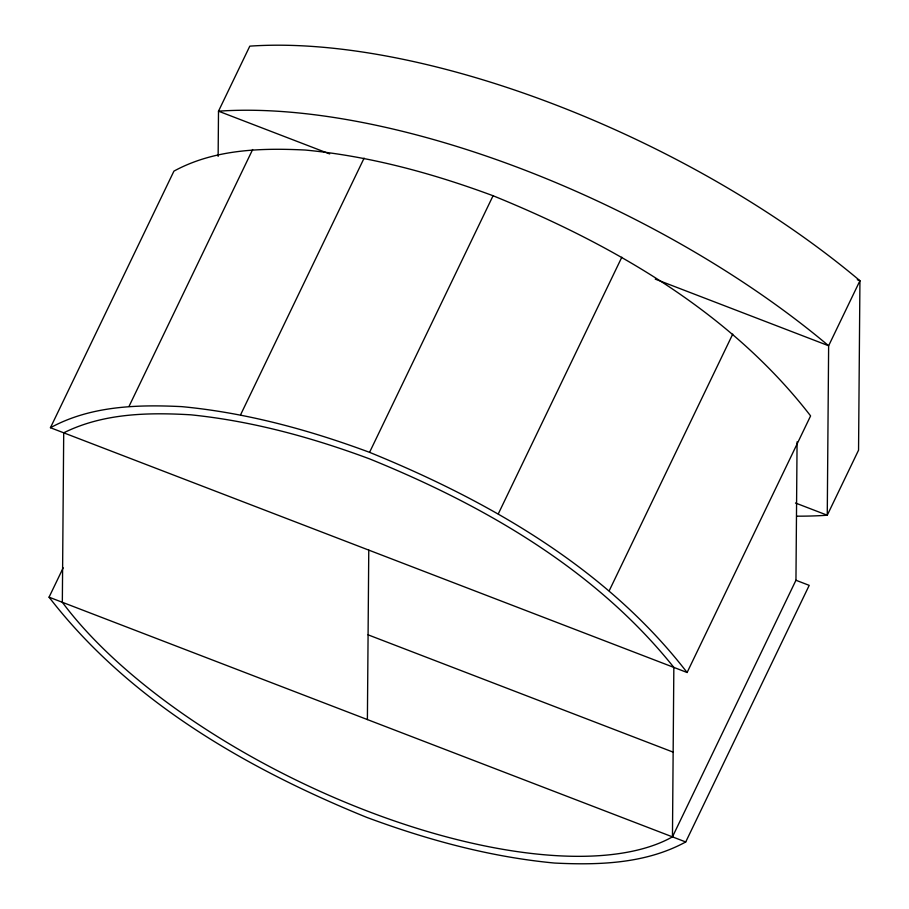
<?xml version="1.0" encoding="UTF-8"?>
<svg xmlns="http://www.w3.org/2000/svg" width="909" height="909" viewBox="0 0 909 909"><rect width="100%" height="100%" fill="white"/><g stroke="black" fill="none" stroke-linecap="round" stroke-linejoin="round"><path stroke-width="1.36" d="M218.137 156.371L218.501 111.182L249.805 46.143A489.122 203.616 25.7 0 1 859.937 280.722L858.551 450.182L827.258 515.221A489.122 203.616 25.7 0 1 796.863 516.164M367.395 719.564L368.77 550.115M672.455 836.859L673.842 667.399C595.77 569.659 483.963 505.256 369.52 458.863C311.81 437.434 252.123 421.037 190.742 414.811C147.758 412.288 103.081 413.288 63.71 432.82L62.335 602.281A373.713 155.575 25.7 0 0 366.657 810.817A373.713 155.575 25.7 0 0 672.455 836.859L795.954 580.26L797.079 441.865M50.45 427.719L173.937 171.119C214.058 149.281 260.576 147.849 305.151 150.03C369.69 156.109 432.434 173.255 493.064 195.742C612.848 244.487 730.438 312.026 810.601 415.902L687.102 672.501L50.45 427.719C90.559 405.88 137.089 404.448 181.664 406.63C246.191 412.709 308.946 429.855 369.565 452.341C489.349 501.086 606.951 568.636 687.102 672.501M129.146 406.13L252.645 149.53M795.954 580.26L809.215 585.362L685.727 841.961C645.606 863.8 599.088 865.232 554.513 863.05C489.974 856.971 427.23 839.825 366.6 817.327C246.816 768.594 129.226 701.044 49.063 597.179L63.198 567.818M240.612 414.731L364.111 158.132M369.565 452.341L493.064 195.742M498.325 513.812L621.824 257.213M609.235 590.714L732.734 334.114M857.289 279.711L859.937 280.722L828.633 345.761L827.258 515.221L795.489 503.007M329.672 153.928L218.501 111.182A489.122 203.616 25.7 0 1 828.633 345.761L655.253 279.108M368.088 634.834L673.149 752.129M49.063 597.179L685.727 841.961"/></g></svg>
